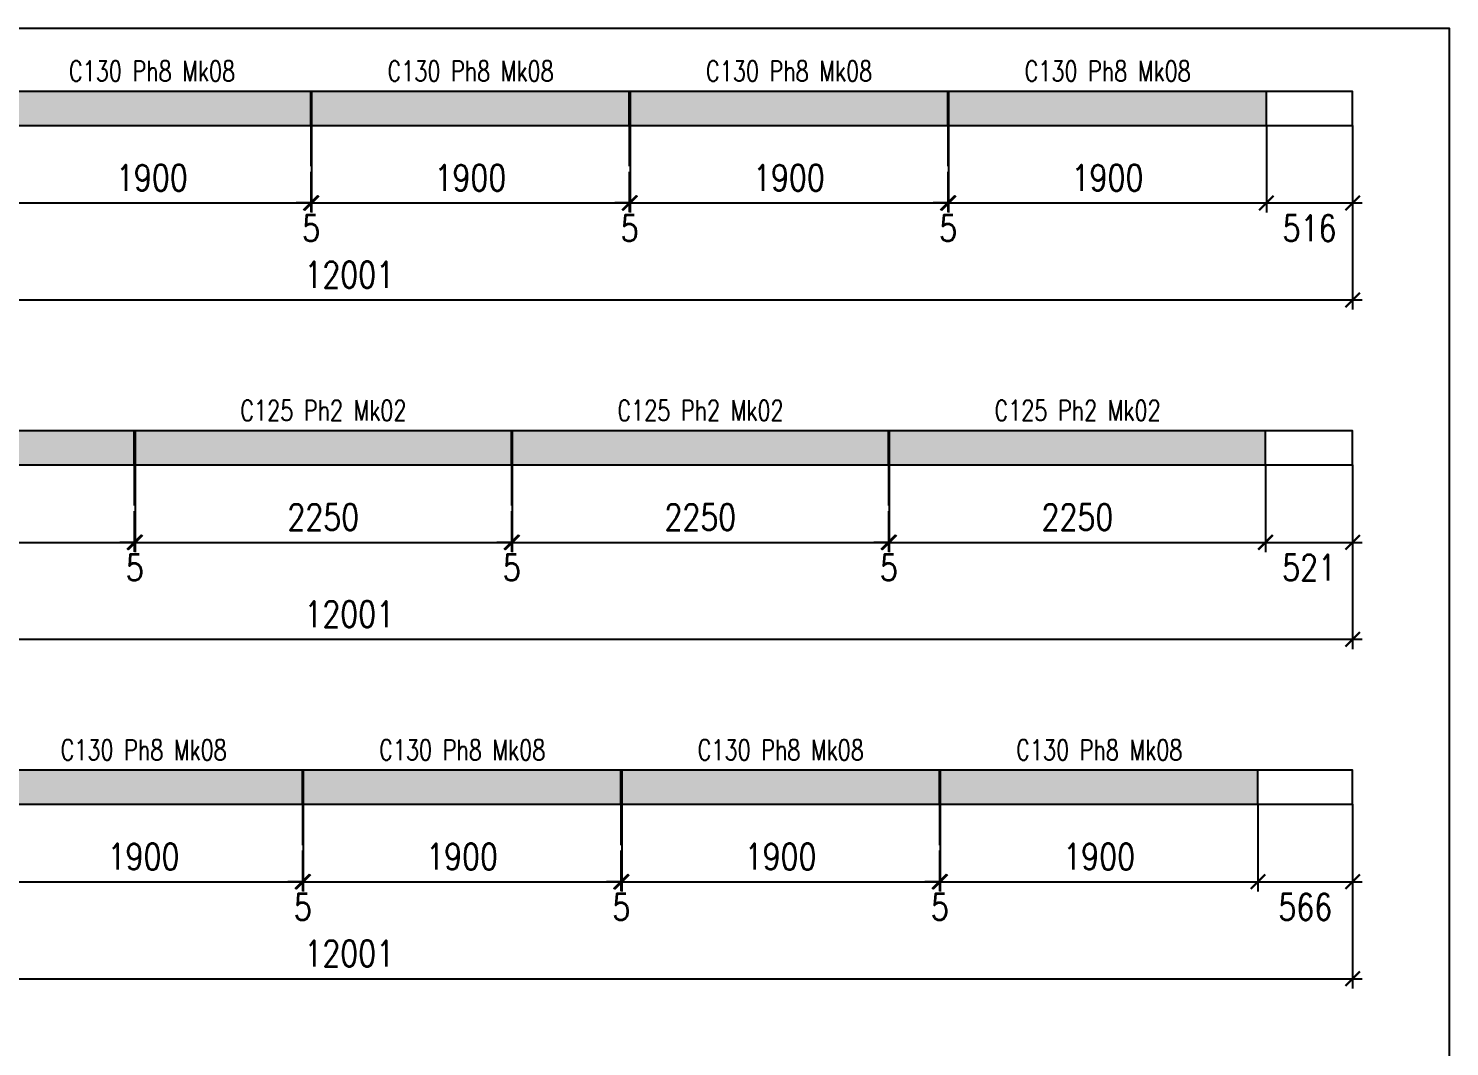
# Model space of a CAD drawing. Header units: millimetres. Extents: x -56 to 421004, y -1 to 91234.
# Drawn here: x 142838 to 151337, y 58992 to 65079 of the extents above; entities that cross this region are included whole.
import ezdxf
from ezdxf.enums import TextEntityAlignment as Align

# ---------------------------------------------------------------- set-up
doc = ezdxf.new("R2010")
doc.units = ezdxf.units.MM
doc.styles.add('EasyCutStyle', font='romans.shx', dxfattribs={"width": 0.8})
doc.styles.add('EasyCutStyleOptimezeBars', font='Romans.shx', dxfattribs={"width": 0.8})
doc.dimstyles.new('EasyCutDimOptimezeBars', dxfattribs={"dimscale": 57.971, "dimtxt": 2.7, "dimasz": 1.5, "dimexe": 1, "dimexo": 0, "dimgap": 1.25, "dimtad": 1, "dimdec": 1, "dimrnd": 0.5, "dimzin": 12, "dimdsep": 46, "dimtxsty": 'EasyCutStyleOptimezeBars', "dimblk": 'ARCHTICK', "dimblk1": 'ARCHTICK', "dimblk2": 'ARCHTICK', "dimcen": 1, "dimdle": 1, "dimclrd": 1, "dimclre": 1, "dimclrt": 3, "dimadec": 3, "dimazin": 0, "dimtfac": 1, "dimtdec": 1, "dimtix": 1, "dimtmove": 0, "dimatfit": 3, "dimfxl": 1, "dimtfill": 1, "dimtolj": 1, "dimtzin": 0, "dimarcsym": 0})

# ---------------------------------------------------------------- blocks, each defined once
blk = doc.blocks.new('_ArchTick')
at = {"color": 0, "linetype": 'ByBlock', "const_width": 0.15}
blk.add_lwpolyline([(-0.5, -0.5), (0.5, 0.5)], dxfattribs=at)
blk = doc.blocks.new('*D832')
at = {"color": 1, "lineweight": -2}
for p, q in [((142625.9, 64499.7), (142625.9, 63977.9)), ((144525.9, 64499.7), (144525.9, 63977.9)), ((142567.9, 64035.9), (144583.9, 64035.9))]:
    blk.add_line(p, q, dxfattribs=at)
at = {"layer": 'Defpoints', "color": 0}
for p in [(142625.9, 64499.7), (144525.9, 64499.7), (144525.9, 64035.9)]:
    blk.add_point(p, dxfattribs=at)
at = {"color": 1, "lineweight": -2, "xscale": 86.9637, "yscale": 86.9637, "zscale": 86.9637, "rotation": 180}
blk.add_blockref('_ArchTick', (142625.9, 64035.9), dxfattribs=at)
at = {"color": 1, "lineweight": -2, "xscale": 86.9637, "yscale": 86.9637, "zscale": 86.9637}
blk.add_blockref('_ArchTick', (144525.9, 64035.9), dxfattribs=at)
at = {"color": 3, "insert": (143575.9, 64186.6), "char_height": 156.53, "attachment_point": 5, "style": 'EasyCutStyleOptimezeBars', "bg_fill": 3, "box_fill_scale": 1.1, "bg_fill_color": 256, "bg_fill_true_color": 13158600, "bg_fill_transparency": 12301764}
blk.add_mtext('\\A1;1900', dxfattribs=at)
blk = doc.blocks.new('*D833')
at = {"color": 1, "lineweight": -2}
for p, q in [((144525.9, 64499.7), (144525.9, 63977.9)), ((144530.9, 64499.7), (144530.9, 63977.9)), ((144525.9, 64035.9), (144438.9, 64035.9)), ((144525.9, 64035.9), (144530.9, 64035.9)), ((144530.9, 64035.9), (144617.9, 64035.9))]:
    blk.add_line(p, q, dxfattribs=at)
at = {"layer": 'Defpoints', "color": 0}
for p in [(144525.9, 64499.7), (144530.9, 64499.7), (144530.9, 64035.9)]:
    blk.add_point(p, dxfattribs=at)
at = {"color": 1, "lineweight": -2, "xscale": 86.9637, "yscale": 86.9637, "zscale": 86.9637}
blk.add_blockref('_ArchTick', (144525.9, 64035.9), dxfattribs=at)
at = {"color": 1, "lineweight": -2, "xscale": 86.9637, "yscale": 86.9637, "zscale": 86.9637, "rotation": 180}
blk.add_blockref('_ArchTick', (144530.9, 64035.9), dxfattribs=at)
at = {"color": 3, "char_height": 156.53, "attachment_point": 5, "style": 'EasyCutStyleOptimezeBars', "bg_fill": 3, "box_fill_scale": 1.1, "bg_fill_color": 256, "bg_fill_true_color": 13158600}
for s, insert, bg_fill_transparency in [('\\A1;', (144528.4, 64238.8), 12302280), ('\\A1;5', (144528.4, 63885.2), 4259909)]:
    blk.add_mtext(s, dxfattribs=dict(at, insert=insert, bg_fill_transparency=bg_fill_transparency))
blk = doc.blocks.new('*D834')
at = {"color": 1, "lineweight": -2}
for p, q in [((144530.9, 64499.7), (144530.9, 63977.9)), ((146430.9, 64499.7), (146430.9, 63977.9)), ((144472.9, 64035.9), (146488.9, 64035.9))]:
    blk.add_line(p, q, dxfattribs=at)
at = {"layer": 'Defpoints', "color": 0}
for p in [(144530.9, 64499.7), (146430.9, 64499.7), (146430.9, 64035.9)]:
    blk.add_point(p, dxfattribs=at)
at = {"color": 1, "lineweight": -2, "xscale": 86.9637, "yscale": 86.9637, "zscale": 86.9637, "rotation": 180}
blk.add_blockref('_ArchTick', (144530.9, 64035.9), dxfattribs=at)
at = {"color": 1, "lineweight": -2, "xscale": 86.9637, "yscale": 86.9637, "zscale": 86.9637}
blk.add_blockref('_ArchTick', (146430.9, 64035.9), dxfattribs=at)
at = {"color": 3, "insert": (145480.9, 64186.6), "char_height": 156.53, "attachment_point": 5, "style": 'EasyCutStyleOptimezeBars', "bg_fill": 3, "box_fill_scale": 1.1, "bg_fill_color": 256, "bg_fill_true_color": 13158600, "bg_fill_transparency": 4993644}
blk.add_mtext('\\A1;1900', dxfattribs=at)
blk = doc.blocks.new('*D835')
at = {"color": 1, "lineweight": -2}
for p, q in [((146430.9, 64499.7), (146430.9, 63977.9)), ((146435.9, 64499.7), (146435.9, 63977.9)), ((146430.9, 64035.9), (146343.9, 64035.9)), ((146430.9, 64035.9), (146435.9, 64035.9)), ((146435.9, 64035.9), (146522.9, 64035.9))]:
    blk.add_line(p, q, dxfattribs=at)
at = {"layer": 'Defpoints', "color": 0}
for p in [(146430.9, 64499.7), (146435.9, 64499.7), (146435.9, 64035.9)]:
    blk.add_point(p, dxfattribs=at)
at = {"color": 1, "lineweight": -2, "xscale": 86.9637, "yscale": 86.9637, "zscale": 86.9637}
blk.add_blockref('_ArchTick', (146430.9, 64035.9), dxfattribs=at)
at = {"color": 1, "lineweight": -2, "xscale": 86.9637, "yscale": 86.9637, "zscale": 86.9637, "rotation": 180}
blk.add_blockref('_ArchTick', (146435.9, 64035.9), dxfattribs=at)
at = {"color": 3, "char_height": 156.53, "attachment_point": 5, "style": 'EasyCutStyleOptimezeBars', "bg_fill": 3, "box_fill_scale": 1.1, "bg_fill_color": 256, "bg_fill_true_color": 13158600}
for s, insert, bg_fill_transparency in [('\\A1;', (146433.4, 64238.8), 12311904), ('\\A1;5', (146433.4, 63885.2), 0)]:
    blk.add_mtext(s, dxfattribs=dict(at, insert=insert, bg_fill_transparency=bg_fill_transparency))
blk = doc.blocks.new('*D836')
at = {"color": 1, "lineweight": -2}
for p, q in [((146435.9, 64499.7), (146435.9, 63977.9)), ((148335.9, 64499.7), (148335.9, 63977.9)), ((146377.9, 64035.9), (148393.9, 64035.9))]:
    blk.add_line(p, q, dxfattribs=at)
at = {"layer": 'Defpoints', "color": 0}
for p in [(146435.9, 64499.7), (148335.9, 64499.7), (148335.9, 64035.9)]:
    blk.add_point(p, dxfattribs=at)
at = {"color": 1, "lineweight": -2, "xscale": 86.9637, "yscale": 86.9637, "zscale": 86.9637, "rotation": 180}
blk.add_blockref('_ArchTick', (146435.9, 64035.9), dxfattribs=at)
at = {"color": 1, "lineweight": -2, "xscale": 86.9637, "yscale": 86.9637, "zscale": 86.9637}
blk.add_blockref('_ArchTick', (148335.9, 64035.9), dxfattribs=at)
at = {"color": 3, "insert": (147385.9, 64186.6), "char_height": 156.53, "attachment_point": 5, "style": 'EasyCutStyleOptimezeBars', "bg_fill": 3, "box_fill_scale": 1.1, "bg_fill_color": 256, "bg_fill_true_color": 13158600, "bg_fill_transparency": 12306228}
blk.add_mtext('\\A1;1900', dxfattribs=at)
blk = doc.blocks.new('*D837')
at = {"color": 1, "lineweight": -2}
for p, q in [((148335.9, 64499.7), (148335.9, 63977.9)), ((148340.9, 64499.7), (148340.9, 63977.9)), ((148335.9, 64035.9), (148248.9, 64035.9)), ((148335.9, 64035.9), (148340.9, 64035.9)), ((148340.9, 64035.9), (148427.9, 64035.9))]:
    blk.add_line(p, q, dxfattribs=at)
at = {"layer": 'Defpoints', "color": 0}
for p in [(148335.9, 64499.7), (148340.9, 64499.7), (148340.9, 64035.9)]:
    blk.add_point(p, dxfattribs=at)
at = {"color": 1, "lineweight": -2, "xscale": 86.9637, "yscale": 86.9637, "zscale": 86.9637}
blk.add_blockref('_ArchTick', (148335.9, 64035.9), dxfattribs=at)
at = {"color": 1, "lineweight": -2, "xscale": 86.9637, "yscale": 86.9637, "zscale": 86.9637, "rotation": 180}
blk.add_blockref('_ArchTick', (148340.9, 64035.9), dxfattribs=at)
at = {"color": 3, "char_height": 156.53, "attachment_point": 5, "style": 'EasyCutStyleOptimezeBars', "bg_fill": 3, "box_fill_scale": 1.1, "bg_fill_color": 256, "bg_fill_true_color": 13158600}
for s, insert, bg_fill_transparency in [('\\A1;', (148338.4, 64238.8), 12313508), ('\\A1;5', (148338.4, 63885.2), 0)]:
    blk.add_mtext(s, dxfattribs=dict(at, insert=insert, bg_fill_transparency=bg_fill_transparency))
blk = doc.blocks.new('*D838')
at = {"color": 1, "lineweight": -2}
for p, q in [((148340.9, 64499.7), (148340.9, 63977.9)), ((150240.9, 64499.7), (150240.9, 63977.9)), ((148282.9, 64035.9), (150298.9, 64035.9))]:
    blk.add_line(p, q, dxfattribs=at)
at = {"layer": 'Defpoints', "color": 0}
for p in [(148340.9, 64499.7), (150240.9, 64499.7), (150240.9, 64035.9)]:
    blk.add_point(p, dxfattribs=at)
at = {"color": 1, "lineweight": -2, "xscale": 86.9637, "yscale": 86.9637, "zscale": 86.9637, "rotation": 180}
blk.add_blockref('_ArchTick', (148340.9, 64035.9), dxfattribs=at)
at = {"color": 1, "lineweight": -2, "xscale": 86.9637, "yscale": 86.9637, "zscale": 86.9637}
blk.add_blockref('_ArchTick', (150240.9, 64035.9), dxfattribs=at)
at = {"color": 3, "insert": (149290.9, 64186.6), "char_height": 156.53, "attachment_point": 5, "style": 'EasyCutStyleOptimezeBars', "bg_fill": 3, "box_fill_scale": 1.1, "bg_fill_color": 256, "bg_fill_true_color": 13158600, "bg_fill_transparency": 5544796}
blk.add_mtext('\\A1;1900', dxfattribs=at)
blk = doc.blocks.new('*D839')
at = {"color": 1, "lineweight": -2}
for p, q in [((150240.9, 64499.7), (150240.9, 63977.9)), ((150756.9, 64499.7), (150756.9, 63977.9)), ((150182.9, 64035.9), (150814.9, 64035.9))]:
    blk.add_line(p, q, dxfattribs=at)
at = {"layer": 'Defpoints', "color": 0}
for p in [(150240.9, 64499.7), (150756.9, 64499.7), (150756.9, 64035.9)]:
    blk.add_point(p, dxfattribs=at)
at = {"color": 1, "lineweight": -2, "xscale": 86.9637, "yscale": 86.9637, "zscale": 86.9637, "rotation": 180}
blk.add_blockref('_ArchTick', (150240.9, 64035.9), dxfattribs=at)
at = {"color": 1, "lineweight": -2, "xscale": 86.9637, "yscale": 86.9637, "zscale": 86.9637}
blk.add_blockref('_ArchTick', (150756.9, 64035.9), dxfattribs=at)
at = {"color": 3, "insert": (150498.9, 64238.8), "char_height": 156.53, "attachment_point": 5, "style": 'EasyCutStyleOptimezeBars', "bg_fill": 3, "box_fill_scale": 1.1, "bg_fill_color": 256, "bg_fill_true_color": 13158600, "bg_fill_transparency": 12312420}
blk.add_mtext('\\A1;', dxfattribs=at)
at = {"color": 3, "insert": (150498.9, 63885.2), "char_height": 156.53, "attachment_point": 5, "style": 'EasyCutStyleOptimezeBars', "bg_fill": 3, "box_fill_scale": 1.1, "bg_fill_color": 256, "bg_fill_true_color": 13158600, "bg_fill_transparency": 5416800}
blk.add_mtext('\\A1;516', dxfattribs=at)
blk = doc.blocks.new('*D840')
at = {"color": 1, "lineweight": -2}
for p, q in [((138755.9, 64499.7), (138755.9, 63398.2)), ((150756.9, 64499.7), (150756.9, 63398.2)), ((138697.9, 63456.1), (150814.9, 63456.1))]:
    blk.add_line(p, q, dxfattribs=at)
at = {"layer": 'Defpoints', "color": 0}
for p in [(138755.9, 64499.7), (150756.9, 64499.7), (150756.9, 63456.1)]:
    blk.add_point(p, dxfattribs=at)
at = {"color": 1, "lineweight": -2, "xscale": 86.9637, "yscale": 86.9637, "zscale": 86.9637, "rotation": 180}
blk.add_blockref('_ArchTick', (138755.9, 63456.1), dxfattribs=at)
at = {"color": 1, "lineweight": -2, "xscale": 86.9637, "yscale": 86.9637, "zscale": 86.9637}
blk.add_blockref('_ArchTick', (150756.9, 63456.1), dxfattribs=at)
at = {"color": 3, "insert": (144756.4, 63606.9), "char_height": 156.53, "attachment_point": 5, "style": 'EasyCutStyleOptimezeBars', "bg_fill": 3, "box_fill_scale": 1.1, "bg_fill_color": 256, "bg_fill_true_color": 13158600, "bg_fill_transparency": 5699052}
blk.add_mtext('\\A1;12001', dxfattribs=at)
blk = doc.blocks.new('*D845')
at = {"color": 1, "lineweight": -2}
for p, q in [((141120.9, 62470.5), (141120.9, 61948.8)), ((143470.9, 62470.5), (143470.9, 61948.8)), ((141062.9, 62006.7), (143528.9, 62006.7))]:
    blk.add_line(p, q, dxfattribs=at)
at = {"layer": 'Defpoints', "color": 0}
for p in [(141120.9, 62470.5), (143470.9, 62470.5), (143470.9, 62006.7)]:
    blk.add_point(p, dxfattribs=at)
at = {"color": 1, "lineweight": -2, "xscale": 86.9637, "yscale": 86.9637, "zscale": 86.9637, "rotation": 180}
blk.add_blockref('_ArchTick', (141120.9, 62006.7), dxfattribs=at)
at = {"color": 1, "lineweight": -2, "xscale": 86.9637, "yscale": 86.9637, "zscale": 86.9637}
blk.add_blockref('_ArchTick', (143470.9, 62006.7), dxfattribs=at)
at = {"color": 3, "insert": (142295.9, 62157.5), "char_height": 156.53, "attachment_point": 5, "style": 'EasyCutStyleOptimezeBars', "bg_fill": 3, "box_fill_scale": 1.1, "bg_fill_color": 256, "bg_fill_true_color": 13158600, "bg_fill_transparency": 4837208}
blk.add_mtext('\\A1;2350', dxfattribs=at)
blk = doc.blocks.new('*D846')
at = {"color": 1, "lineweight": -2}
for p, q in [((143470.9, 62470.5), (143470.9, 61948.8)), ((143475.9, 62470.5), (143475.9, 61948.8)), ((143470.9, 62006.7), (143383.9, 62006.7)), ((143470.9, 62006.7), (143475.9, 62006.7)), ((143475.9, 62006.7), (143562.9, 62006.7))]:
    blk.add_line(p, q, dxfattribs=at)
at = {"layer": 'Defpoints', "color": 0}
for p in [(143470.9, 62470.5), (143475.9, 62470.5), (143475.9, 62006.7)]:
    blk.add_point(p, dxfattribs=at)
at = {"color": 1, "lineweight": -2, "xscale": 86.9637, "yscale": 86.9637, "zscale": 86.9637}
blk.add_blockref('_ArchTick', (143470.9, 62006.7), dxfattribs=at)
at = {"color": 1, "lineweight": -2, "xscale": 86.9637, "yscale": 86.9637, "zscale": 86.9637, "rotation": 180}
blk.add_blockref('_ArchTick', (143475.9, 62006.7), dxfattribs=at)
at = {"color": 3, "char_height": 156.53, "attachment_point": 5, "style": 'EasyCutStyleOptimezeBars', "bg_fill": 3, "box_fill_scale": 1.1, "bg_fill_color": 256, "bg_fill_true_color": 13158600}
for s, insert, bg_fill_transparency in [('\\A1;', (143473.4, 62209.6), 13483036), ('\\A1;5', (143473.4, 61856), 0)]:
    blk.add_mtext(s, dxfattribs=dict(at, insert=insert, bg_fill_transparency=bg_fill_transparency))
blk = doc.blocks.new('*D847')
at = {"color": 1, "lineweight": -2}
for p, q in [((143475.9, 62470.5), (143475.9, 61948.8)), ((145725.9, 62470.5), (145725.9, 61948.8)), ((143417.9, 62006.7), (145783.9, 62006.7))]:
    blk.add_line(p, q, dxfattribs=at)
at = {"layer": 'Defpoints', "color": 0}
for p in [(143475.9, 62470.5), (145725.9, 62470.5), (145725.9, 62006.7)]:
    blk.add_point(p, dxfattribs=at)
at = {"color": 1, "lineweight": -2, "xscale": 86.9637, "yscale": 86.9637, "zscale": 86.9637, "rotation": 180}
blk.add_blockref('_ArchTick', (143475.9, 62006.7), dxfattribs=at)
at = {"color": 1, "lineweight": -2, "xscale": 86.9637, "yscale": 86.9637, "zscale": 86.9637}
blk.add_blockref('_ArchTick', (145725.9, 62006.7), dxfattribs=at)
at = {"color": 3, "insert": (144600.9, 62157.5), "char_height": 156.53, "attachment_point": 5, "style": 'EasyCutStyleOptimezeBars', "bg_fill": 3, "box_fill_scale": 1.1, "bg_fill_color": 256, "bg_fill_true_color": 13158600, "bg_fill_transparency": 14661440}
blk.add_mtext('\\A1;2250', dxfattribs=at)
blk = doc.blocks.new('*D848')
at = {"color": 1, "lineweight": -2}
for p, q in [((145725.9, 62470.5), (145725.9, 61948.8)), ((145730.9, 62470.5), (145730.9, 61948.8)), ((145725.9, 62006.7), (145638.9, 62006.7)), ((145725.9, 62006.7), (145730.9, 62006.7)), ((145730.9, 62006.7), (145817.9, 62006.7))]:
    blk.add_line(p, q, dxfattribs=at)
at = {"layer": 'Defpoints', "color": 0}
for p in [(145725.9, 62470.5), (145730.9, 62470.5), (145730.9, 62006.7)]:
    blk.add_point(p, dxfattribs=at)
at = {"color": 1, "lineweight": -2, "xscale": 86.9637, "yscale": 86.9637, "zscale": 86.9637}
blk.add_blockref('_ArchTick', (145725.9, 62006.7), dxfattribs=at)
at = {"color": 1, "lineweight": -2, "xscale": 86.9637, "yscale": 86.9637, "zscale": 86.9637, "rotation": 180}
blk.add_blockref('_ArchTick', (145730.9, 62006.7), dxfattribs=at)
at = {"color": 3, "char_height": 156.53, "attachment_point": 5, "style": 'EasyCutStyleOptimezeBars', "bg_fill": 3, "box_fill_scale": 1.1, "bg_fill_color": 256, "bg_fill_true_color": 13158600, "bg_fill_transparency": 0}
for s, insert in [('\\A1;', (145728.4, 62209.6)), ('\\A1;5', (145728.4, 61856))]:
    blk.add_mtext(s, dxfattribs=dict(at, insert=insert))
blk = doc.blocks.new('*D849')
at = {"color": 1, "lineweight": -2}
for p, q in [((145730.9, 62470.5), (145730.9, 61948.8)), ((147980.9, 62470.5), (147980.9, 61948.8)), ((145672.9, 62006.7), (148038.9, 62006.7))]:
    blk.add_line(p, q, dxfattribs=at)
at = {"layer": 'Defpoints', "color": 0}
for p in [(145730.9, 62470.5), (147980.9, 62470.5), (147980.9, 62006.7)]:
    blk.add_point(p, dxfattribs=at)
at = {"color": 1, "lineweight": -2, "xscale": 86.9637, "yscale": 86.9637, "zscale": 86.9637, "rotation": 180}
blk.add_blockref('_ArchTick', (145730.9, 62006.7), dxfattribs=at)
at = {"color": 1, "lineweight": -2, "xscale": 86.9637, "yscale": 86.9637, "zscale": 86.9637}
blk.add_blockref('_ArchTick', (147980.9, 62006.7), dxfattribs=at)
at = {"color": 3, "insert": (146855.9, 62157.5), "char_height": 156.53, "attachment_point": 5, "style": 'EasyCutStyleOptimezeBars', "bg_fill": 3, "box_fill_scale": 1.1, "bg_fill_color": 256, "bg_fill_true_color": 13158600, "bg_fill_transparency": 5764008}
blk.add_mtext('\\A1;2250', dxfattribs=at)
blk = doc.blocks.new('*D850')
at = {"color": 1, "lineweight": -2}
for p, q in [((147980.9, 62470.5), (147980.9, 61948.8)), ((147985.9, 62470.5), (147985.9, 61948.8)), ((147980.9, 62006.7), (147893.9, 62006.7)), ((147980.9, 62006.7), (147985.9, 62006.7)), ((147985.9, 62006.7), (148072.9, 62006.7))]:
    blk.add_line(p, q, dxfattribs=at)
at = {"layer": 'Defpoints', "color": 0}
for p in [(147980.9, 62470.5), (147985.9, 62470.5), (147985.9, 62006.7)]:
    blk.add_point(p, dxfattribs=at)
at = {"color": 1, "lineweight": -2, "xscale": 86.9637, "yscale": 86.9637, "zscale": 86.9637}
blk.add_blockref('_ArchTick', (147980.9, 62006.7), dxfattribs=at)
at = {"color": 1, "lineweight": -2, "xscale": 86.9637, "yscale": 86.9637, "zscale": 86.9637, "rotation": 180}
blk.add_blockref('_ArchTick', (147985.9, 62006.7), dxfattribs=at)
at = {"color": 3, "char_height": 156.53, "attachment_point": 5, "style": 'EasyCutStyleOptimezeBars', "bg_fill": 3, "box_fill_scale": 1.1, "bg_fill_color": 256, "bg_fill_true_color": 13158600, "bg_fill_transparency": 0}
for s, insert in [('\\A1;', (147983.4, 62209.6)), ('\\A1;5', (147983.4, 61856))]:
    blk.add_mtext(s, dxfattribs=dict(at, insert=insert))
blk = doc.blocks.new('*D851')
at = {"color": 1, "lineweight": -2}
for p, q in [((147985.9, 62470.5), (147985.9, 61948.8)), ((150235.9, 62470.5), (150235.9, 61948.8)), ((147927.9, 62006.7), (150293.9, 62006.7))]:
    blk.add_line(p, q, dxfattribs=at)
at = {"layer": 'Defpoints', "color": 0}
for p in [(147985.9, 62470.5), (150235.9, 62470.5), (150235.9, 62006.7)]:
    blk.add_point(p, dxfattribs=at)
at = {"color": 1, "lineweight": -2, "xscale": 86.9637, "yscale": 86.9637, "zscale": 86.9637, "rotation": 180}
blk.add_blockref('_ArchTick', (147985.9, 62006.7), dxfattribs=at)
at = {"color": 1, "lineweight": -2, "xscale": 86.9637, "yscale": 86.9637, "zscale": 86.9637}
blk.add_blockref('_ArchTick', (150235.9, 62006.7), dxfattribs=at)
at = {"color": 3, "insert": (149110.9, 62157.5), "char_height": 156.53, "attachment_point": 5, "style": 'EasyCutStyleOptimezeBars', "bg_fill": 3, "box_fill_scale": 1.1, "bg_fill_color": 256, "bg_fill_true_color": 13158600, "bg_fill_transparency": 9208028}
blk.add_mtext('\\A1;2250', dxfattribs=at)
blk = doc.blocks.new('*D852')
at = {"color": 1, "lineweight": -2}
for p, q in [((150235.9, 62470.5), (150235.9, 61948.8)), ((150756.9, 62470.5), (150756.9, 61948.8)), ((150177.9, 62006.7), (150814.9, 62006.7))]:
    blk.add_line(p, q, dxfattribs=at)
at = {"layer": 'Defpoints', "color": 0}
for p in [(150235.9, 62470.5), (150756.9, 62470.5), (150756.9, 62006.7)]:
    blk.add_point(p, dxfattribs=at)
at = {"color": 1, "lineweight": -2, "xscale": 86.9637, "yscale": 86.9637, "zscale": 86.9637, "rotation": 180}
blk.add_blockref('_ArchTick', (150235.9, 62006.7), dxfattribs=at)
at = {"color": 1, "lineweight": -2, "xscale": 86.9637, "yscale": 86.9637, "zscale": 86.9637}
blk.add_blockref('_ArchTick', (150756.9, 62006.7), dxfattribs=at)
at = {"color": 3, "insert": (150496.4, 62209.6), "char_height": 156.53, "attachment_point": 5, "style": 'EasyCutStyleOptimezeBars', "bg_fill": 3, "box_fill_scale": 1.1, "bg_fill_color": 256, "bg_fill_true_color": 13158600, "bg_fill_transparency": 5756268}
blk.add_mtext('\\A1;', dxfattribs=at)
at = {"color": 3, "insert": (150496.4, 61856), "char_height": 156.53, "attachment_point": 5, "style": 'EasyCutStyleOptimezeBars', "bg_fill": 3, "box_fill_scale": 1.1, "bg_fill_color": 256, "bg_fill_true_color": 13158600, "bg_fill_transparency": 4522062}
blk.add_mtext('\\A1;521', dxfattribs=at)
blk = doc.blocks.new('*D853')
at = {"color": 1, "lineweight": -2}
for p, q in [((138755.9, 62470.5), (138755.9, 61369)), ((150756.9, 62470.5), (150756.9, 61369)), ((138697.9, 61427), (150814.9, 61427))]:
    blk.add_line(p, q, dxfattribs=at)
at = {"layer": 'Defpoints', "color": 0}
for p in [(138755.9, 62470.5), (150756.9, 62470.5), (150756.9, 61427)]:
    blk.add_point(p, dxfattribs=at)
at = {"color": 1, "lineweight": -2, "xscale": 86.9637, "yscale": 86.9637, "zscale": 86.9637, "rotation": 180}
blk.add_blockref('_ArchTick', (138755.9, 61427), dxfattribs=at)
at = {"color": 1, "lineweight": -2, "xscale": 86.9637, "yscale": 86.9637, "zscale": 86.9637}
blk.add_blockref('_ArchTick', (150756.9, 61427), dxfattribs=at)
at = {"color": 3, "insert": (144756.4, 61577.7), "char_height": 156.53, "attachment_point": 5, "style": 'EasyCutStyleOptimezeBars', "bg_fill": 3, "box_fill_scale": 1.1, "bg_fill_color": 256, "bg_fill_true_color": 13158600, "bg_fill_transparency": 9388044}
blk.add_mtext('\\A1;12001', dxfattribs=at)
blk = doc.blocks.new('*D860')
at = {"color": 1, "lineweight": -2}
for p, q in [((142575.9, 60441.4), (142575.9, 59919.6)), ((144475.9, 60441.4), (144475.9, 59919.6)), ((142517.9, 59977.6), (144533.9, 59977.6))]:
    blk.add_line(p, q, dxfattribs=at)
at = {"layer": 'Defpoints', "color": 0}
for p in [(142575.9, 60441.4), (144475.9, 60441.4), (144475.9, 59977.6)]:
    blk.add_point(p, dxfattribs=at)
at = {"color": 1, "lineweight": -2, "xscale": 86.9637, "yscale": 86.9637, "zscale": 86.9637, "rotation": 180}
blk.add_blockref('_ArchTick', (142575.9, 59977.6), dxfattribs=at)
at = {"color": 1, "lineweight": -2, "xscale": 86.9637, "yscale": 86.9637, "zscale": 86.9637}
blk.add_blockref('_ArchTick', (144475.9, 59977.6), dxfattribs=at)
at = {"color": 3, "insert": (143525.9, 60128.3), "char_height": 156.53, "attachment_point": 5, "style": 'EasyCutStyleOptimezeBars', "bg_fill": 3, "box_fill_scale": 1.1, "bg_fill_color": 256, "bg_fill_true_color": 13158600, "bg_fill_transparency": 10216320}
blk.add_mtext('\\A1;1900', dxfattribs=at)
blk = doc.blocks.new('*D861')
at = {"color": 1, "lineweight": -2}
for p, q in [((144475.9, 60441.4), (144475.9, 59919.6)), ((144480.9, 60441.4), (144480.9, 59919.6)), ((144475.9, 59977.6), (144388.9, 59977.6)), ((144475.9, 59977.6), (144480.9, 59977.6)), ((144480.9, 59977.6), (144567.9, 59977.6))]:
    blk.add_line(p, q, dxfattribs=at)
at = {"layer": 'Defpoints', "color": 0}
for p in [(144475.9, 60441.4), (144480.9, 60441.4), (144480.9, 59977.6)]:
    blk.add_point(p, dxfattribs=at)
at = {"color": 1, "lineweight": -2, "xscale": 86.9637, "yscale": 86.9637, "zscale": 86.9637}
blk.add_blockref('_ArchTick', (144475.9, 59977.6), dxfattribs=at)
at = {"color": 1, "lineweight": -2, "xscale": 86.9637, "yscale": 86.9637, "zscale": 86.9637, "rotation": 180}
blk.add_blockref('_ArchTick', (144480.9, 59977.6), dxfattribs=at)
at = {"color": 3, "char_height": 156.53, "attachment_point": 5, "style": 'EasyCutStyleOptimezeBars', "bg_fill": 3, "box_fill_scale": 1.1, "bg_fill_color": 256, "bg_fill_true_color": 13158600}
for s, insert, bg_fill_transparency in [('\\A1;', (144478.4, 60180.5), 4837207), ('\\A1;5', (144478.4, 59826.8), 0)]:
    blk.add_mtext(s, dxfattribs=dict(at, insert=insert, bg_fill_transparency=bg_fill_transparency))
blk = doc.blocks.new('*D862')
at = {"color": 1, "lineweight": -2}
for p, q in [((144480.9, 60441.4), (144480.9, 59919.6)), ((146380.9, 60441.4), (146380.9, 59919.6)), ((144422.9, 59977.6), (146438.9, 59977.6))]:
    blk.add_line(p, q, dxfattribs=at)
at = {"layer": 'Defpoints', "color": 0}
for p in [(144480.9, 60441.4), (146380.9, 60441.4), (146380.9, 59977.6)]:
    blk.add_point(p, dxfattribs=at)
at = {"color": 1, "lineweight": -2, "xscale": 86.9637, "yscale": 86.9637, "zscale": 86.9637, "rotation": 180}
blk.add_blockref('_ArchTick', (144480.9, 59977.6), dxfattribs=at)
at = {"color": 1, "lineweight": -2, "xscale": 86.9637, "yscale": 86.9637, "zscale": 86.9637}
blk.add_blockref('_ArchTick', (146380.9, 59977.6), dxfattribs=at)
at = {"color": 3, "insert": (145430.9, 60128.3), "char_height": 156.53, "attachment_point": 5, "style": 'EasyCutStyleOptimezeBars', "bg_fill": 3, "box_fill_scale": 1.1, "bg_fill_color": 256, "bg_fill_true_color": 13158600, "bg_fill_transparency": 5772084}
blk.add_mtext('\\A1;1900', dxfattribs=at)
blk = doc.blocks.new('*D863')
at = {"color": 1, "lineweight": -2}
for p, q in [((146380.9, 60441.4), (146380.9, 59919.6)), ((146385.9, 60441.4), (146385.9, 59919.6)), ((146380.9, 59977.6), (146293.9, 59977.6)), ((146380.9, 59977.6), (146385.9, 59977.6)), ((146385.9, 59977.6), (146472.9, 59977.6))]:
    blk.add_line(p, q, dxfattribs=at)
at = {"layer": 'Defpoints', "color": 0}
for p in [(146380.9, 60441.4), (146385.9, 60441.4), (146385.9, 59977.6)]:
    blk.add_point(p, dxfattribs=at)
at = {"color": 1, "lineweight": -2, "xscale": 86.9637, "yscale": 86.9637, "zscale": 86.9637}
blk.add_blockref('_ArchTick', (146380.9, 59977.6), dxfattribs=at)
at = {"color": 1, "lineweight": -2, "xscale": 86.9637, "yscale": 86.9637, "zscale": 86.9637, "rotation": 180}
blk.add_blockref('_ArchTick', (146385.9, 59977.6), dxfattribs=at)
at = {"color": 3, "char_height": 156.53, "attachment_point": 5, "style": 'EasyCutStyleOptimezeBars', "bg_fill": 3, "box_fill_scale": 1.1, "bg_fill_color": 256, "bg_fill_true_color": 13158600}
for s, insert, bg_fill_transparency in [('\\A1;', (146383.4, 60180.5), 5772084), ('\\A1;5', (146383.4, 59826.8), 0)]:
    blk.add_mtext(s, dxfattribs=dict(at, insert=insert, bg_fill_transparency=bg_fill_transparency))
blk = doc.blocks.new('*D864')
at = {"color": 1, "lineweight": -2}
for p, q in [((146385.9, 60441.4), (146385.9, 59919.6)), ((148285.9, 60441.4), (148285.9, 59919.6)), ((146327.9, 59977.6), (148343.9, 59977.6))]:
    blk.add_line(p, q, dxfattribs=at)
at = {"layer": 'Defpoints', "color": 0}
for p in [(146385.9, 60441.4), (148285.9, 60441.4), (148285.9, 59977.6)]:
    blk.add_point(p, dxfattribs=at)
at = {"color": 1, "lineweight": -2, "xscale": 86.9637, "yscale": 86.9637, "zscale": 86.9637, "rotation": 180}
blk.add_blockref('_ArchTick', (146385.9, 59977.6), dxfattribs=at)
at = {"color": 1, "lineweight": -2, "xscale": 86.9637, "yscale": 86.9637, "zscale": 86.9637}
blk.add_blockref('_ArchTick', (148285.9, 59977.6), dxfattribs=at)
at = {"color": 3, "insert": (147335.9, 60128.3), "char_height": 156.53, "attachment_point": 5, "style": 'EasyCutStyleOptimezeBars', "bg_fill": 3, "box_fill_scale": 1.1, "bg_fill_color": 256, "bg_fill_true_color": 13158600, "bg_fill_transparency": 5766588}
blk.add_mtext('\\A1;1900', dxfattribs=at)
blk = doc.blocks.new('*D865')
at = {"color": 1, "lineweight": -2}
for p, q in [((148285.9, 60441.4), (148285.9, 59919.6)), ((148290.9, 60441.4), (148290.9, 59919.6)), ((148285.9, 59977.6), (148198.9, 59977.6)), ((148285.9, 59977.6), (148290.9, 59977.6)), ((148290.9, 59977.6), (148377.9, 59977.6))]:
    blk.add_line(p, q, dxfattribs=at)
at = {"layer": 'Defpoints', "color": 0}
for p in [(148285.9, 60441.4), (148290.9, 60441.4), (148290.9, 59977.6)]:
    blk.add_point(p, dxfattribs=at)
at = {"color": 1, "lineweight": -2, "xscale": 86.9637, "yscale": 86.9637, "zscale": 86.9637}
blk.add_blockref('_ArchTick', (148285.9, 59977.6), dxfattribs=at)
at = {"color": 1, "lineweight": -2, "xscale": 86.9637, "yscale": 86.9637, "zscale": 86.9637, "rotation": 180}
blk.add_blockref('_ArchTick', (148290.9, 59977.6), dxfattribs=at)
at = {"color": 3, "char_height": 156.53, "attachment_point": 5, "style": 'EasyCutStyleOptimezeBars', "bg_fill": 3, "box_fill_scale": 1.1, "bg_fill_color": 256, "bg_fill_true_color": 13158600, "bg_fill_transparency": 0}
for s, insert in [('\\A1;', (148288.4, 60180.5)), ('\\A1;5', (148288.4, 59826.8))]:
    blk.add_mtext(s, dxfattribs=dict(at, insert=insert))
blk = doc.blocks.new('*D866')
at = {"color": 1, "lineweight": -2}
for p, q in [((148290.9, 60441.4), (148290.9, 59919.6)), ((150190.9, 60441.4), (150190.9, 59919.6)), ((148232.9, 59977.6), (150248.9, 59977.6))]:
    blk.add_line(p, q, dxfattribs=at)
at = {"layer": 'Defpoints', "color": 0}
for p in [(148290.9, 60441.4), (150190.9, 60441.4), (150190.9, 59977.6)]:
    blk.add_point(p, dxfattribs=at)
at = {"color": 1, "lineweight": -2, "xscale": 86.9637, "yscale": 86.9637, "zscale": 86.9637, "rotation": 180}
blk.add_blockref('_ArchTick', (148290.9, 59977.6), dxfattribs=at)
at = {"color": 1, "lineweight": -2, "xscale": 86.9637, "yscale": 86.9637, "zscale": 86.9637}
blk.add_blockref('_ArchTick', (150190.9, 59977.6), dxfattribs=at)
at = {"color": 3, "insert": (149240.9, 60128.3), "char_height": 156.53, "attachment_point": 5, "style": 'EasyCutStyleOptimezeBars', "bg_fill": 3, "box_fill_scale": 1.1, "bg_fill_color": 256, "bg_fill_true_color": 13158600, "bg_fill_transparency": 10269920}
blk.add_mtext('\\A1;1900', dxfattribs=at)
blk = doc.blocks.new('*D867')
at = {"color": 1, "lineweight": -2}
for p, q in [((150190.9, 60441.4), (150190.9, 59919.6)), ((150756.9, 60441.4), (150756.9, 59919.6)), ((150132.9, 59977.6), (150814.9, 59977.6))]:
    blk.add_line(p, q, dxfattribs=at)
at = {"layer": 'Defpoints', "color": 0}
for p in [(150190.9, 60441.4), (150756.9, 60441.4), (150756.9, 59977.6)]:
    blk.add_point(p, dxfattribs=at)
at = {"color": 1, "lineweight": -2, "xscale": 86.9637, "yscale": 86.9637, "zscale": 86.9637, "rotation": 180}
blk.add_blockref('_ArchTick', (150190.9, 59977.6), dxfattribs=at)
at = {"color": 1, "lineweight": -2, "xscale": 86.9637, "yscale": 86.9637, "zscale": 86.9637}
blk.add_blockref('_ArchTick', (150756.9, 59977.6), dxfattribs=at)
at = {"color": 3, "char_height": 156.53, "attachment_point": 5, "style": 'EasyCutStyleOptimezeBars', "bg_fill": 3, "box_fill_scale": 1.1, "bg_fill_color": 256, "bg_fill_true_color": 13158600}
for s, insert, bg_fill_transparency in [('\\A1;', (150473.9, 60180.5), 5772600), ('\\A1;566', (150473.9, 59826.8), 0)]:
    blk.add_mtext(s, dxfattribs=dict(at, insert=insert, bg_fill_transparency=bg_fill_transparency))
blk = doc.blocks.new('*D868')
at = {"color": 1, "lineweight": -2}
for p, q in [((138755.9, 60441.4), (138755.9, 59339.8)), ((150756.9, 60441.4), (150756.9, 59339.8)), ((138697.9, 59397.8), (150814.9, 59397.8))]:
    blk.add_line(p, q, dxfattribs=at)
at = {"layer": 'Defpoints', "color": 0}
for p in [(138755.9, 60441.4), (150756.9, 60441.4), (150756.9, 59397.8)]:
    blk.add_point(p, dxfattribs=at)
at = {"color": 1, "lineweight": -2, "xscale": 86.9637, "yscale": 86.9637, "zscale": 86.9637, "rotation": 180}
blk.add_blockref('_ArchTick', (138755.9, 59397.8), dxfattribs=at)
at = {"color": 1, "lineweight": -2, "xscale": 86.9637, "yscale": 86.9637, "zscale": 86.9637}
blk.add_blockref('_ArchTick', (150756.9, 59397.8), dxfattribs=at)
at = {"color": 3, "insert": (144756.4, 59548.6), "char_height": 156.53, "attachment_point": 5, "style": 'EasyCutStyleOptimezeBars', "bg_fill": 3, "box_fill_scale": 1.1, "bg_fill_color": 256, "bg_fill_true_color": 13158600, "bg_fill_transparency": 0}
blk.add_mtext('\\A1;12001', dxfattribs=at)

msp = doc.modelspace()

# ---------------------------------------------------------------- linework, layer by layer
at = {"color": 5}
msp.add_lwpolyline([(134117.84, 52904.53), (151336.65, 52904.53), (151336.65, 65079.45), (134117.84, 65079.45)], close=True, dxfattribs=at)
at = {"color": 231, "true_color": 0xfd58be}
for points in [[(138755.9, 64499.69), (150756.9, 64499.69), (150756.9, 64702.61), (138755.9, 64702.61)], [(138755.9, 62470.54), (150756.9, 62470.54), (150756.9, 62673.46), (138755.9, 62673.46)], [(138755.9, 60441.39), (150756.9, 60441.39), (150756.9, 60644.3), (138755.9, 60644.3)]]:
    msp.add_lwpolyline(points, close=True, dxfattribs=at)
at = {"color": 7}
for points in [[(142625.9, 64499.69), (144525.9, 64499.69), (144525.9, 64702.61), (142625.9, 64702.61)], [(144530.9, 64499.69), (146430.9, 64499.69), (146430.9, 64702.61), (144530.9, 64702.61)], [(146435.9, 64499.69), (148335.9, 64499.69), (148335.9, 64702.61), (146435.9, 64702.61)], [(148340.9, 64499.69), (150240.9, 64499.69), (150240.9, 64702.61), (148340.9, 64702.61)], [(141120.9, 62470.54), (143470.9, 62470.54), (143470.9, 62673.46), (141120.9, 62673.46)], [(143475.9, 62470.54), (145725.9, 62470.54), (145725.9, 62673.46), (143475.9, 62673.46)], [(145730.9, 62470.54), (147980.9, 62470.54), (147980.9, 62673.46), (145730.9, 62673.46)], [(147985.9, 62470.54), (150235.9, 62470.54), (150235.9, 62673.46), (147985.9, 62673.46)], [(142575.9, 60441.39), (144475.9, 60441.39), (144475.9, 60644.3), (142575.9, 60644.3)], [(144480.9, 60441.39), (146380.9, 60441.39), (146380.9, 60644.3), (144480.9, 60644.3)], [(146385.9, 60441.39), (148285.9, 60441.39), (148285.9, 60644.3), (146385.9, 60644.3)], [(148290.9, 60441.39), (150190.9, 60441.39), (150190.9, 60644.3), (148290.9, 60644.3)]]:
    msp.add_lwpolyline(points, close=True, dxfattribs=at)
at = {"color": 54, "true_color": 0x9f8b17}
for points in [[(142625.9, 64499.69), (144525.9, 64499.69), (142625.9, 64702.61), (144525.9, 64702.61)], [(144530.9, 64499.69), (146430.9, 64499.69), (144530.9, 64702.61), (146430.9, 64702.61)], [(146435.9, 64499.69), (148335.9, 64499.69), (146435.9, 64702.61), (148335.9, 64702.61)], [(148340.9, 64499.69), (150240.9, 64499.69), (148340.9, 64702.61), (150240.9, 64702.61)], [(142575.9, 60441.39), (144475.9, 60441.39), (142575.9, 60644.3), (144475.9, 60644.3)], [(144480.9, 60441.39), (146380.9, 60441.39), (144480.9, 60644.3), (146380.9, 60644.3)], [(146385.9, 60441.39), (148285.9, 60441.39), (146385.9, 60644.3), (148285.9, 60644.3)], [(148290.9, 60441.39), (150190.9, 60441.39), (148290.9, 60644.3), (150190.9, 60644.3)]]:
    msp.add_solid(points, dxfattribs=at)
at = {"color": 54, "true_color": 0x9fa717}
msp.add_solid([(141120.9, 62470.54), (143470.9, 62470.54), (141120.9, 62673.46), (143470.9, 62673.46)], dxfattribs=at)
at = {"color": 54, "true_color": 0xa4a517}
for points in [[(143475.9, 62470.54), (145725.9, 62470.54), (143475.9, 62673.46), (145725.9, 62673.46)], [(145730.9, 62470.54), (147980.9, 62470.54), (145730.9, 62673.46), (147980.9, 62673.46)], [(147985.9, 62470.54), (150235.9, 62470.54), (147985.9, 62673.46), (150235.9, 62673.46)]]:
    msp.add_solid(points, dxfattribs=at)

# ---------------------------------------------------------------- texts
at = {"style": 'EasyCutStyle', "width": 0.75}
for s, p in [('C130 Ph8 Mk08', (143576.9, 64763.48)), ('C130 Ph8 Mk08', (145481.9, 64763.48)), ('C130 Ph8 Mk08', (147386.9, 64763.48)), ('C130 Ph8 Mk08', (149291.9, 64763.48)), ('C125 Ph2 Mk02', (144601.9, 62734.33)), ('C125 Ph2 Mk02', (146856.9, 62734.33)), ('C125 Ph2 Mk02', (149111.9, 62734.33)), ('C130 Ph8 Mk08', (143526.9, 60705.18)), ('C130 Ph8 Mk08', (145431.9, 60705.18)), ('C130 Ph8 Mk08', (147336.9, 60705.18)), ('C130 Ph8 Mk08', (149241.9, 60705.18))]:
    msp.add_text(s, height=121.7492, dxfattribs=at).set_placement(p, align=Align.CENTER)

# ---------------------------------------------------------------- next in the draw order: dimensions: what is measured, and where the dimension line sits
for base, p1, p2, picture, middle in [((144525.9, 64035.89), (142625.9, 64499.69), (144525.9, 64499.69), '*D832', (143575.9, 64186.62)), ((143470.9, 62006.73), (141120.9, 62470.54), (143470.9, 62470.54), '*D845', (142295.9, 62157.47)), ((144475.9, 59977.58), (142575.9, 60441.39), (144475.9, 60441.39), '*D860', (143525.9, 60128.32))]:
    dim = msp.add_linear_dim(base=base, p1=p1, p2=p2, dimstyle='EasyCutDimOptimezeBars', override={"dimscale": 57.9758, "dimtad": 1})
    dim.commit()
    dim.dimension.update_dxf_attribs({"geometry": picture, "text_midpoint": middle})

# ---------------------------------------------------------------- next in the draw order: dimensions: what is measured, and where the dimension line sits
for base, p1, p2, picture, middle in [((144530.9, 64035.89), (144525.9, 64499.69), (144530.9, 64499.69), '*D833', (144528.4, 64035.89)), ((143475.9, 62006.73), (143470.9, 62470.54), (143475.9, 62470.54), '*D846', (143473.4, 62006.73)), ((144480.9, 59977.58), (144475.9, 60441.39), (144480.9, 60441.39), '*D861', (144478.4, 59977.58))]:
    dim = msp.add_linear_dim(base=base, p1=p1, p2=p2, text='\\X<>', dimstyle='EasyCutDimOptimezeBars', override={"dimscale": 57.9758})
    dim.commit()
    dim.dimension.update_dxf_attribs({"geometry": picture, "text_midpoint": middle})

# ---------------------------------------------------------------- next in the draw order: dimensions: what is measured, and where the dimension line sits
for base, p1, p2, picture, middle in [((146430.9, 64035.89), (144530.9, 64499.69), (146430.9, 64499.69), '*D834', (145480.9, 64186.62)), ((145725.9, 62006.73), (143475.9, 62470.54), (145725.9, 62470.54), '*D847', (144600.9, 62157.47)), ((146380.9, 59977.58), (144480.9, 60441.39), (146380.9, 60441.39), '*D862', (145430.9, 60128.32))]:
    dim = msp.add_linear_dim(base=base, p1=p1, p2=p2, dimstyle='EasyCutDimOptimezeBars', override={"dimscale": 57.9758, "dimtad": 1})
    dim.commit()
    dim.dimension.update_dxf_attribs({"geometry": picture, "text_midpoint": middle})

# ---------------------------------------------------------------- next in the draw order: dimensions: what is measured, and where the dimension line sits
for base, p1, p2, picture, middle in [((146435.9, 64035.89), (146430.9, 64499.69), (146435.9, 64499.69), '*D835', (146433.4, 64035.89)), ((145730.9, 62006.73), (145725.9, 62470.54), (145730.9, 62470.54), '*D848', (145728.4, 62006.73)), ((146385.9, 59977.58), (146380.9, 60441.39), (146385.9, 60441.39), '*D863', (146383.4, 59977.58))]:
    dim = msp.add_linear_dim(base=base, p1=p1, p2=p2, text='\\X<>', dimstyle='EasyCutDimOptimezeBars', override={"dimscale": 57.9758})
    dim.commit()
    dim.dimension.update_dxf_attribs({"geometry": picture, "text_midpoint": middle})

# ---------------------------------------------------------------- next in the draw order: dimensions: what is measured, and where the dimension line sits
for base, p1, p2, picture, middle in [((148335.9, 64035.89), (146435.9, 64499.69), (148335.9, 64499.69), '*D836', (147385.9, 64186.62)), ((147980.9, 62006.73), (145730.9, 62470.54), (147980.9, 62470.54), '*D849', (146855.9, 62157.47)), ((148285.9, 59977.58), (146385.9, 60441.39), (148285.9, 60441.39), '*D864', (147335.9, 60128.32))]:
    dim = msp.add_linear_dim(base=base, p1=p1, p2=p2, dimstyle='EasyCutDimOptimezeBars', override={"dimscale": 57.9758, "dimtad": 1})
    dim.commit()
    dim.dimension.update_dxf_attribs({"geometry": picture, "text_midpoint": middle})

# ---------------------------------------------------------------- next in the draw order: dimensions: what is measured, and where the dimension line sits
for base, p1, p2, picture, middle in [((148340.9, 64035.89), (148335.9, 64499.69), (148340.9, 64499.69), '*D837', (148338.4, 64035.89)), ((147985.9, 62006.73), (147980.9, 62470.54), (147985.9, 62470.54), '*D850', (147983.4, 62006.73)), ((148290.9, 59977.58), (148285.9, 60441.39), (148290.9, 60441.39), '*D865', (148288.4, 59977.58))]:
    dim = msp.add_linear_dim(base=base, p1=p1, p2=p2, text='\\X<>', dimstyle='EasyCutDimOptimezeBars', override={"dimscale": 57.9758})
    dim.commit()
    dim.dimension.update_dxf_attribs({"geometry": picture, "text_midpoint": middle})

# ---------------------------------------------------------------- next in the draw order: dimensions: what is measured, and where the dimension line sits
for base, p1, p2, picture, middle in [((150240.9, 64035.89), (148340.9, 64499.69), (150240.9, 64499.69), '*D838', (149290.9, 64186.62)), ((150235.9, 62006.73), (147985.9, 62470.54), (150235.9, 62470.54), '*D851', (149110.9, 62157.47)), ((150190.9, 59977.58), (148290.9, 60441.39), (150190.9, 60441.39), '*D866', (149240.9, 60128.32))]:
    dim = msp.add_linear_dim(base=base, p1=p1, p2=p2, dimstyle='EasyCutDimOptimezeBars', override={"dimscale": 57.9758, "dimtad": 1})
    dim.commit()
    dim.dimension.update_dxf_attribs({"geometry": picture, "text_midpoint": middle})

# ---------------------------------------------------------------- next in the draw order: dimensions: what is measured, and where the dimension line sits
for base, p1, p2, picture, middle in [((150756.9, 64035.89), (150240.9, 64499.69), (150756.9, 64499.69), '*D839', (150498.9, 64035.89)), ((150756.9, 62006.73), (150235.9, 62470.54), (150756.9, 62470.54), '*D852', (150496.4, 62006.73)), ((150756.9, 59977.58), (150190.9, 60441.39), (150756.9, 60441.39), '*D867', (150473.9, 59977.58))]:
    dim = msp.add_linear_dim(base=base, p1=p1, p2=p2, text='\\X<>', dimstyle='EasyCutDimOptimezeBars', override={"dimscale": 57.9758})
    dim.commit()
    dim.dimension.update_dxf_attribs({"geometry": picture, "text_midpoint": middle})

# ---------------------------------------------------------------- next in the draw order: dimensions: what is measured, and where the dimension line sits
for base, p1, p2, picture, middle in [((150756.9, 63456.13), (138755.9, 64499.69), (150756.9, 64499.69), '*D840', (144756.4, 63606.87)), ((150756.9, 61426.98), (138755.9, 62470.54), (150756.9, 62470.54), '*D853', (144756.4, 61577.71)), ((150756.9, 59397.82), (138755.9, 60441.39), (150756.9, 60441.39), '*D868', (144756.4, 59548.56))]:
    dim = msp.add_linear_dim(base=base, p1=p1, p2=p2, dimstyle='EasyCutDimOptimezeBars', override={"dimscale": 57.9758, "dimtad": 1})
    dim.commit()
    dim.dimension.update_dxf_attribs({"geometry": picture, "text_midpoint": middle})

doc.saveas('drawing.dxf')
